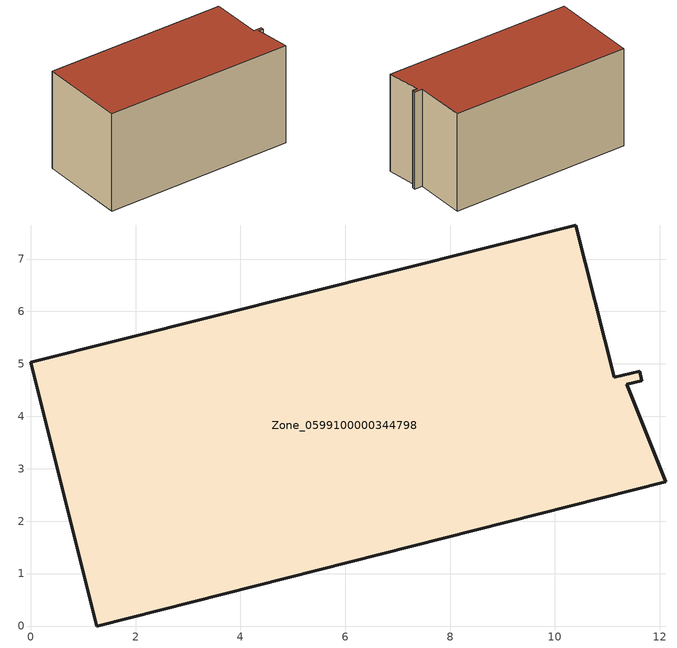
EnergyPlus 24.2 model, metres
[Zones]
Zone_0599100000344798
 floor ground (C_G): 11.13,4.74 11.61,4.86 11.65,4.68 11.37,4.61 12.11,2.75 1.26,0 0,5.03 10.4,7.65 z0
 wall outside (C_F): 1.26,0 12.11,2.75 11.37,4.61 11.65,4.68 11.61,4.86 11.13,4.74 10.4,7.65 0,5.03 1.26,0 z0:5.93
 roof outside (C_R): 11.61,4.86 11.13,4.74 10.4,7.65 0,5.03 1.26,0 12.11,2.75 11.37,4.61 11.65,4.68 z5.93
[BUILDING]
Pand.0599100000344798: North Axis=0; Terrain=City; Loads Convergence Tolerance Value=0.04; Temperature Convergence Tolerance Value=0.4; Solar Distribution=FullExterior; Maximum Number of Warmup Days=25; Minimum Number of Warmup Days=1
[Site:Location]
Rotterdam.The.Hague.AP_ZH_NLD Design_Conditions: Latitude=51.96; Longitude=4.45; Time Zone=1; Elevation=-4.5
[SITE:GROUNDTEMPERATURE:BUILDINGSURFACE]
18, 18, 18, 18, 18, 18, 18, 18, 18, 18, 18, 18
[MATERIAL] Thermal Absorptance=0.9; Solar Absorptance=0.7; Visible Absorptance=0.7
Name | Roughness | Thickness | Conductivity | Density | Specific Heat
G.TI.1992-2005 | MediumSmooth | 0.15 | 0.06 | 540 | 1210
F.TI.1992-2005 | Rough | 0.3 | 0.12 | 1920 | 840
R.TI.1992-2005 | MediumRough | 0.2 | 0.08 | 1500 | 1000
[CONSTRUCTION]
C_G: G.TI.1992-2005
C_F: F.TI.1992-2005
C_R: R.TI.1992-2005
[ZONE]
Zone_0599100000344798: Type=1; Multiplier=1; Ceiling Height=Autocalculate; Volume=Autocalculate; Floor Area=autocalculate; Part of Total Floor Area=Yes
[ZONEINFILTRATION:DESIGNFLOWRATE]
Infil_Zone_0599100000344798: Zone or ZoneList or Space or SpaceList=Zone_0599100000344798; Schedule=AlwaysOn; Design Flow Rate Calculation Method=Flow/Area; Flow Rate per Floor Area=0.0015; Constant Term Coefficient=1; Temperature Term Coefficient=0; Velocity Term Coefficient=0; Velocity Squared Term Coefficient=0
[HVACTEMPLATE:ZONE:IDEALLOADSAIRSYSTEM]
Zone_0599100000344798: Maximum Heating Supply Air Temperature=50; Minimum Cooling Supply Air Temperature=13; Maximum Heating Supply Air Humidity Ratio=0.0156; Minimum Cooling Supply Air Humidity Ratio=0.0077; Heating Limit=NoLimit; Cooling Limit=NoLimit; Dehumidification Control Type=ConstantSensibleHeatRatio; Cooling Sensible Heat Ratio=0.7; Dehumidification Setpoint=60; Humidification Control Type=None; Humidification Setpoint=30; Outdoor Air Method=None; Outdoor Air Flow Rate per Person=0.00944; Outdoor Air Flow Rate per Zone Floor Area=0; Outdoor Air Flow Rate per Zone=0; Demand Controlled Ventilation Type=None; Outdoor Air Economizer Type=NoEconomizer; Heat Recovery Type=None; Sensible Heat Recovery Effectiveness=0.7; Latent Heat Recovery Effectiveness=0.65
[ZONECONTROL:THERMOSTAT]
ThermostatControl_Zone_0599100000344798: Zone or ZoneList=Zone_0599100000344798; Control Type Schedule=DualSetpointControlType; Control 1=Thermostat_Zone_0599100000344798; Temperature Difference Between Cutout And Setpoint=0
[THERMOSTATSETPOINT:DUALSETPOINT]
Thermostat_Zone_0599100000344798: Heating Setpoint Temperature Schedule=HeatingSetpoint_Zone_0599100000344798; Cooling Setpoint Temperature Schedule=CoolingSetpoint_Zone_0599100000344798
[SCHEDULE:COMPACT]
HeatingSetpoint_Zone_0599100000344798: Through: 12/31, For: AllDays, Until: 24:00, 21
CoolingSetpoint_Zone_0599100000344798: Through: 12/31, For: AllDays, Until: 24:00, 24
DualSetpointControlType: Through: 12/31, For: AllDays, Until: 24:00, 4
AlwaysOn: Through: 12/31, For: AllDays, Until: 24:00, 1
